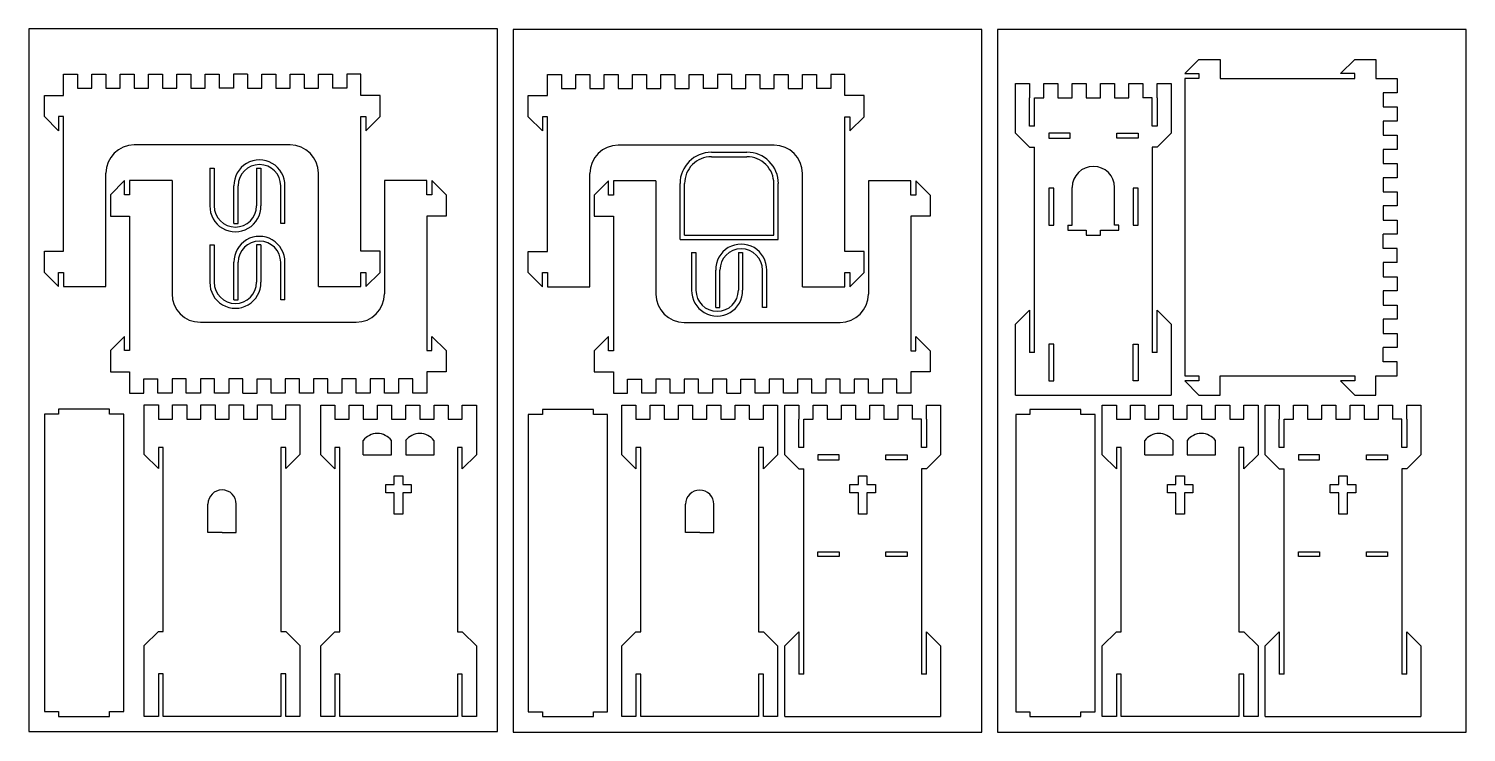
# Model space of a CAD drawing. Header units: millimetres. Extents: x 0 to 1840, y 0 to 1070.
# Drawn here: x 0 to 920, y 0 to 450 of the extents above; entities that cross this region are included whole.
import ezdxf

# ---------------------------------------------------------------- set-up
doc = ezdxf.new("R2010")
doc.units = ezdxf.units.MM
doc.layers.get('0').update_dxf_attribs({"color": 1})
doc.layers.add('Marco', color=5, linetype='Continuous')

msp = doc.modelspace()

# ---------------------------------------------------------------- linework, layer by layer
for p, q in [((748.88, 430.81), (739.82, 421.74)), ((748.88, 430.81), (762.48, 430.81)), ((762.48, 430.81), (762.48, 418.57)), ((848.61, 430.81), (839.54, 421.74)), ((848.61, 430.81), (862.21, 430.81)), ((862.21, 430.81), (862.21, 418.57)), ((22.24, 421.41), (31.3, 421.41)), ((22.24, 407.81), (22.24, 421.41)), ((31.3, 421.41), (31.3, 412.34)), ((40.37, 412.34), (40.37, 421.41)), ((40.37, 421.41), (49.44, 421.41)), ((49.44, 421.41), (49.44, 412.34)), ((58.5, 412.34), (58.5, 421.41)), ((58.5, 421.41), (67.57, 421.41)), ((67.57, 421.41), (67.57, 412.34)), ((76.63, 412.34), (76.63, 421.41)), ((76.63, 421.41), (85.7, 421.41)), ((85.7, 421.41), (85.7, 412.34)), ((94.76, 412.34), (94.76, 421.41)), ((94.76, 421.41), (103.83, 421.41)), ((103.83, 421.41), (103.83, 412.34)), ((112.9, 412.34), (112.9, 421.41)), ((112.9, 421.41), (121.96, 421.41)), ((121.96, 421.41), (121.96, 412.34)), ((131.03, 421.41), (131.03, 412.34)), ((140.09, 421.41), (131.03, 421.41)), ((140.09, 421.41), (140.09, 412.34)), ((149.16, 412.34), (149.16, 421.41)), ((149.16, 421.41), (158.22, 421.41)), ((158.22, 421.41), (158.22, 412.34)), ((167.29, 412.34), (167.29, 421.41)), ((167.29, 421.41), (176.36, 421.41)), ((176.36, 421.41), (176.36, 412.34)), ((185.42, 412.34), (185.42, 421.41)), ((185.42, 421.41), (194.49, 421.41)), ((194.49, 421.41), (194.49, 412.34)), ((212.62, 421.41), (203.55, 421.41)), ((203.55, 421.41), (203.55, 412.34)), ((212.62, 407.81), (212.62, 421.41)), ((331.96, 421.27), (341.02, 421.27)), ((331.96, 407.67), (331.96, 421.27)), ((341.02, 421.27), (341.02, 412.2)), ((350.09, 412.2), (350.09, 421.27)), ((350.09, 421.27), (359.16, 421.27)), ((359.16, 421.27), (359.16, 412.2)), ((368.22, 412.2), (368.22, 421.27)), ((368.22, 421.27), (377.29, 421.27)), ((377.29, 421.27), (377.29, 412.2)), ((386.35, 412.2), (386.35, 421.27)), ((386.35, 421.27), (395.42, 421.27)), ((395.42, 421.27), (395.42, 412.2)), ((404.48, 412.2), (404.48, 421.27)), ((404.48, 421.27), (413.55, 421.27)), ((413.55, 421.27), (413.55, 412.2)), ((422.62, 412.2), (422.62, 421.27)), ((422.62, 421.27), (431.68, 421.27)), ((431.68, 421.27), (431.68, 412.2)), ((440.75, 421.27), (440.75, 412.2)), ((449.81, 421.27), (440.75, 421.27)), ((449.81, 421.27), (449.81, 412.2)), ((458.88, 412.2), (458.88, 421.27)), ((458.88, 421.27), (467.94, 421.27)), ((467.94, 421.27), (467.94, 412.2)), ((477.01, 412.2), (477.01, 421.27)), ((477.01, 421.27), (486.08, 421.27)), ((486.08, 421.27), (486.08, 412.2)), ((495.14, 412.2), (495.14, 421.27)), ((495.14, 421.27), (504.21, 421.27)), ((504.21, 421.27), (504.21, 412.2)), ((522.34, 421.27), (513.27, 421.27)), ((513.27, 421.27), (513.27, 412.2)), ((522.34, 407.67), (522.34, 421.27)), ((631.51, 383.67), (631.51, 415.4)), ((631.51, 415.4), (640.58, 415.4)), ((640.58, 415.4), (640.58, 406.33)), ((649.64, 406.33), (649.64, 415.4)), ((649.64, 415.4), (658.71, 415.4)), ((658.71, 415.4), (658.71, 406.33)), ((667.77, 406.33), (667.77, 415.4)), ((667.77, 415.4), (676.84, 415.4)), ((676.84, 415.4), (676.84, 406.33)), ((685.9, 406.33), (685.9, 415.4)), ((685.9, 415.4), (694.97, 415.4)), ((694.97, 415.4), (694.97, 406.33)), ((704.04, 406.33), (704.04, 415.4)), ((704.04, 415.4), (713.1, 415.4)), ((713.1, 415.4), (713.1, 406.33)), ((722.17, 406.33), (722.17, 415.4)), ((722.17, 415.4), (731.23, 415.4)), ((731.23, 415.4), (731.23, 383.67)), ((739.82, 421.74), (748.88, 421.74)), ((748.88, 418.57), (739.82, 418.57)), ((739.82, 418.57), (739.82, 228.19)), ((748.88, 421.74), (748.88, 418.57)), ((762.48, 418.57), (848.61, 418.57)), ((848.61, 421.74), (839.54, 421.74)), ((848.61, 418.57), (848.61, 421.74)), ((862.21, 418.57), (875.8, 418.57)), ((875.8, 418.57), (875.8, 409.5)), ((10, 394.21), (10, 407.81)), ((10, 407.81), (22.24, 407.81)), ((31.3, 412.34), (40.37, 412.34)), ((49.44, 412.34), (58.5, 412.34)), ((67.57, 412.34), (76.63, 412.34)), ((85.7, 412.34), (94.76, 412.34)), ((103.83, 412.34), (112.9, 412.34)), ((131.03, 412.34), (121.96, 412.34)), ((140.09, 412.34), (149.16, 412.34)), ((158.22, 412.34), (167.29, 412.34)), ((176.36, 412.34), (185.42, 412.34)), ((203.55, 412.34), (194.49, 412.34)), ((224.86, 407.81), (212.62, 407.81)), ((224.86, 394.21), (224.86, 407.81)), ((319.72, 394.07), (319.72, 407.67)), ((319.72, 407.67), (331.96, 407.67)), ((341.02, 412.2), (350.09, 412.2)), ((359.16, 412.2), (368.22, 412.2)), ((377.29, 412.2), (386.35, 412.2)), ((395.42, 412.2), (404.48, 412.2)), ((413.55, 412.2), (422.62, 412.2)), ((440.75, 412.2), (431.68, 412.2)), ((449.81, 412.2), (458.88, 412.2)), ((467.94, 412.2), (477.01, 412.2)), ((486.08, 412.2), (495.14, 412.2)), ((513.27, 412.2), (504.21, 412.2)), ((534.58, 407.67), (522.34, 407.67)), ((534.58, 394.07), (534.58, 407.67)), ((640.58, 388.2), (640.58, 406.33)), ((643.75, 388.2), (643.75, 406.33)), ((643.75, 406.33), (649.64, 406.33)), ((658.71, 406.33), (667.77, 406.33)), ((676.84, 406.33), (685.9, 406.33)), ((694.97, 406.33), (704.04, 406.33)), ((718.99, 406.33), (713.1, 406.33)), ((718.99, 388.2), (718.99, 406.33)), ((722.17, 406.33), (722.17, 388.2)), ((875.8, 409.5), (866.74, 409.5)), ((866.74, 409.5), (866.74, 400.44)), ((866.74, 400.44), (875.8, 400.44)), ((875.8, 400.44), (875.8, 391.37)), ((10, 394.21), (19.07, 385.14)), ((22.24, 394.21), (19.07, 394.21)), ((19.07, 394.21), (19.07, 385.14)), ((22.24, 308.08), (22.24, 394.21)), ((212.62, 308.08), (212.62, 394.21)), ((212.62, 394.21), (215.79, 394.21)), ((215.79, 394.21), (215.79, 385.14)), ((224.86, 394.21), (215.79, 385.14)), ((319.72, 394.07), (328.79, 385.01)), ((331.96, 394.07), (328.79, 394.07)), ((328.79, 394.07), (328.79, 385.01)), ((331.96, 307.95), (331.96, 394.07)), ((522.34, 307.95), (522.34, 394.07)), ((522.34, 394.07), (525.51, 394.07)), ((525.51, 394.07), (525.51, 385.01)), ((534.58, 394.07), (525.51, 385.01)), ((643.75, 388.2), (640.58, 388.2)), ((722.17, 388.2), (718.99, 388.2)), ((875.8, 391.37), (866.74, 391.37)), ((866.74, 391.37), (866.74, 382.31)), ((631.51, 383.67), (640.58, 374.6)), ((652.81, 383.67), (652.81, 380.49)), ((666.41, 383.67), (652.81, 383.67)), ((652.81, 380.49), (666.41, 380.49)), ((666.41, 380.49), (666.41, 383.67)), ((696.33, 380.49), (696.33, 383.67)), ((696.33, 383.67), (709.93, 383.67)), ((709.93, 380.49), (696.33, 380.49)), ((709.93, 383.67), (709.93, 380.49)), ((731.23, 383.67), (722.17, 374.6)), ((866.74, 382.31), (875.8, 382.31)), ((875.8, 382.31), (875.8, 373.24)), ((167.29, 376.08), (67.57, 376.08)), ((477.01, 375.94), (377.29, 375.94)), ((436.91, 371.41), (459.64, 371.41)), ((436.91, 368.51), (459.64, 368.51)), ((640.58, 374.6), (643.75, 374.6)), ((643.75, 243.15), (643.75, 374.6)), ((722.17, 374.6), (718.99, 374.6)), ((718.99, 374.6), (718.99, 243.15)), ((875.8, 373.24), (866.74, 373.24)), ((866.74, 373.24), (866.74, 364.18)), ((115.92, 361.11), (115.92, 337.09)), ((115.92, 361.11), (118.64, 361.11)), ((118.64, 361.11), (118.64, 337.09)), ((145.84, 361.11), (145.84, 337.09)), ((145.84, 361.11), (148.56, 361.11)), ((148.56, 361.11), (148.56, 337.09)), ((866.74, 364.18), (875.8, 364.18)), ((875.8, 364.18), (875.8, 355.11)), ((49.44, 285.42), (49.44, 357.95)), ((52.25, 344.14), (61.32, 353.21)), ((61.32, 344.14), (61.32, 353.21)), ((64.49, 353.21), (64.49, 344.14)), ((91.69, 353.21), (64.49, 353.21)), ((91.69, 353.21), (91.69, 280.68)), ((131.31, 325.85), (131.31, 349.88)), ((134.03, 325.85), (134.03, 349.88)), ((161.23, 325.85), (161.23, 349.88)), ((163.95, 325.85), (163.95, 349.88)), ((185.42, 285.42), (185.42, 357.95)), ((254.87, 353.21), (227.67, 353.21)), ((227.67, 353.21), (227.67, 280.68)), ((254.87, 344.14), (254.87, 353.21)), ((267.11, 344.14), (258.04, 353.21)), ((258.04, 353.21), (258.04, 344.14)), ((359.16, 285.28), (359.16, 357.81)), ((361.97, 344.01), (371.04, 353.07)), ((371.04, 344.01), (371.04, 353.07)), ((374.21, 353.07), (374.21, 344.01)), ((401.41, 353.07), (374.21, 353.07)), ((401.41, 353.07), (401.41, 280.55)), ((416.82, 315.47), (416.8, 351.32)), ((419.72, 318.37), (419.72, 351.32)), ((476.83, 318.36), (476.83, 351.32)), ((479.73, 315.47), (479.73, 351.32)), ((495.14, 285.28), (495.14, 357.81)), ((564.59, 353.07), (537.39, 353.07)), ((537.39, 353.07), (537.39, 280.55)), ((564.59, 344.01), (564.59, 353.07)), ((576.83, 344.01), (567.76, 353.07)), ((567.76, 353.07), (567.76, 344.01)), ((875.8, 355.11), (866.74, 355.11)), ((866.74, 355.11), (866.74, 346.04)), ((52.25, 344.14), (52.25, 330.54)), ((64.49, 344.14), (61.32, 344.14)), ((258.04, 344.14), (254.87, 344.14)), ((267.11, 344.14), (267.11, 330.54)), ((361.97, 344.01), (361.97, 330.41)), ((374.21, 344.01), (371.04, 344.01)), ((567.76, 344.01), (564.59, 344.01)), ((576.83, 344.01), (576.83, 330.41)), ((655.99, 348.31), (652.81, 348.31)), ((652.81, 348.31), (652.81, 324.74)), ((655.99, 324.74), (655.99, 348.31)), ((667.77, 324.74), (667.77, 348.76)), ((694.97, 324.74), (694.97, 348.76)), ((709.93, 348.31), (706.76, 348.31)), ((706.76, 348.31), (706.76, 324.74)), ((709.93, 324.74), (709.93, 348.31)), ((866.74, 346.04), (875.8, 346.04)), ((875.8, 346.04), (875.8, 336.98)), ((875.8, 336.98), (866.74, 336.98)), ((866.74, 336.98), (866.74, 327.91)), ((52.25, 330.54), (64.49, 330.54)), ((64.49, 330.54), (64.49, 244.42)), ((131.31, 325.85), (134.03, 325.85)), ((163.95, 325.85), (161.23, 325.85)), ((267.11, 330.54), (254.87, 330.54)), ((254.87, 330.54), (254.87, 244.42)), ((361.97, 330.41), (374.21, 330.41)), ((374.21, 330.41), (374.21, 244.28)), ((576.83, 330.41), (564.59, 330.41)), ((564.59, 330.41), (564.59, 244.28)), ((652.81, 324.74), (655.99, 324.74)), ((665.05, 324.74), (665.05, 321.57)), ((665.05, 324.74), (667.77, 324.74)), ((697.69, 324.74), (694.97, 324.74)), ((697.69, 321.57), (697.69, 324.74)), ((706.76, 324.74), (709.93, 324.74)), ((866.74, 327.91), (875.8, 327.91)), ((875.8, 327.91), (875.8, 318.85)), ((416.82, 315.47), (479.73, 315.47)), ((419.72, 318.37), (476.83, 318.36)), ((665.05, 321.57), (676.84, 321.57)), ((676.84, 321.57), (676.84, 318.39)), ((676.84, 318.39), (685.9, 318.39)), ((685.9, 321.57), (697.69, 321.57)), ((685.9, 318.39), (685.9, 321.57)), ((866.74, 309.78), (866.74, 318.85)), ((875.8, 318.85), (866.74, 318.85)), ((10, 294.49), (10, 308.08)), ((10, 308.08), (22.24, 308.08)), ((115.92, 312.16), (115.92, 288.14)), ((115.92, 312.16), (118.64, 312.16)), ((118.64, 312.16), (118.64, 288.14)), ((148.56, 312.16), (145.84, 312.16)), ((145.84, 312.16), (145.84, 288.14)), ((148.56, 312.16), (148.56, 288.14)), ((224.86, 308.08), (212.62, 308.08)), ((224.86, 294.49), (224.86, 308.08)), ((319.72, 294.35), (319.72, 307.95)), ((319.72, 307.95), (331.96, 307.95)), ((424.26, 307.16), (424.26, 283.14)), ((424.26, 307.16), (426.98, 307.16)), ((426.98, 307.16), (426.98, 283.14)), ((454.18, 307.16), (454.18, 283.14)), ((454.18, 307.16), (456.9, 307.16)), ((456.9, 307.16), (456.9, 283.14)), ((534.58, 307.95), (522.34, 307.95)), ((534.58, 294.35), (534.58, 307.95)), ((875.8, 309.78), (866.74, 309.78)), ((875.8, 300.72), (875.8, 309.78)), ((10, 294.49), (19.07, 285.42)), ((19.07, 285.42), (19.07, 294.49)), ((19.07, 294.49), (22.24, 294.49)), ((22.24, 294.49), (22.24, 285.42)), ((131.31, 276.9), (131.31, 300.93)), ((134.03, 276.9), (134.03, 300.93)), ((161.23, 276.9), (161.23, 300.93)), ((163.95, 276.9), (163.95, 300.93)), ((212.62, 285.42), (212.62, 294.49)), ((212.62, 294.49), (215.79, 294.49)), ((215.79, 294.49), (215.79, 285.42)), ((224.86, 294.49), (215.79, 285.42)), ((439.65, 271.9), (439.65, 295.93)), ((442.37, 271.9), (442.37, 295.93)), ((469.57, 271.9), (469.57, 295.93)), ((472.29, 271.9), (472.29, 295.93)), ((875.8, 300.72), (866.74, 300.72)), ((866.74, 300.72), (866.74, 291.65)), ((22.24, 285.42), (49.44, 285.42)), ((185.42, 285.42), (212.62, 285.42)), ((319.72, 294.35), (328.79, 285.28)), ((328.79, 285.28), (328.79, 294.35)), ((328.79, 294.35), (331.96, 294.35)), ((331.96, 294.35), (331.96, 285.28)), ((331.96, 285.28), (359.16, 285.28)), ((495.14, 285.28), (522.34, 285.28)), ((522.34, 285.28), (522.34, 294.35)), ((522.34, 294.35), (525.51, 294.35)), ((525.51, 294.35), (525.51, 285.28)), ((534.58, 294.35), (525.51, 285.28)), ((866.74, 291.65), (875.8, 291.65)), ((875.8, 291.65), (875.8, 282.58)), ((131.31, 276.9), (134.03, 276.9)), ((163.95, 276.9), (161.23, 276.9)), ((875.8, 282.58), (866.74, 282.58)), ((866.74, 282.58), (866.74, 273.52)), ((439.65, 271.9), (442.37, 271.9)), ((472.29, 271.9), (469.57, 271.9)), ((640.58, 270.35), (631.51, 261.28)), ((640.58, 270.35), (640.58, 243.15)), ((722.17, 243.15), (722.17, 270.35)), ((722.17, 270.35), (731.23, 261.28)), ((866.74, 273.52), (875.8, 273.52)), ((875.8, 273.52), (875.8, 264.45)), ((109.82, 262.55), (209.54, 262.55)), ((419.54, 262.42), (519.26, 262.42)), ((631.51, 215.95), (631.51, 261.28)), ((731.23, 261.28), (731.23, 215.95)), ((875.8, 264.45), (866.74, 264.45)), ((866.74, 264.45), (866.74, 255.39)), ((52.25, 244.42), (61.32, 253.49)), ((61.32, 244.42), (61.32, 253.49)), ((258.04, 244.42), (258.04, 253.49)), ((267.11, 244.42), (258.04, 253.49)), ((361.97, 244.28), (371.04, 253.35)), ((371.04, 244.28), (371.04, 253.35)), ((567.76, 244.28), (567.76, 253.35)), ((576.83, 244.28), (567.76, 253.35)), ((655.99, 248.59), (652.81, 248.59)), ((652.81, 248.59), (652.81, 243.15)), ((655.99, 225.02), (655.99, 248.59)), ((706.76, 225.02), (706.76, 248.59)), ((706.76, 248.59), (709.93, 248.59)), ((709.93, 248.59), (709.93, 243.15)), ((866.74, 255.39), (875.8, 255.39)), ((875.8, 255.39), (875.8, 246.32)), ((52.25, 244.42), (52.25, 230.82)), ((64.49, 244.42), (61.32, 244.42)), ((254.87, 244.42), (258.04, 244.42)), ((267.11, 244.42), (267.11, 230.82)), ((361.97, 244.28), (361.97, 230.69)), ((374.21, 244.28), (371.04, 244.28)), ((564.59, 244.28), (567.76, 244.28)), ((576.83, 244.28), (576.83, 230.69)), ((643.75, 243.15), (640.58, 243.15)), ((652.81, 243.15), (652.81, 225.02)), ((709.93, 243.15), (709.93, 225.02)), ((722.17, 243.15), (718.99, 243.15)), ((866.74, 237.26), (866.74, 246.32)), ((875.8, 246.32), (866.74, 246.32)), ((52.25, 230.82), (64.49, 230.82)), ((64.49, 230.82), (64.49, 217.22)), ((267.11, 230.82), (254.87, 230.82)), ((254.87, 230.82), (254.87, 217.22)), ((361.97, 230.69), (374.21, 230.69)), ((374.21, 230.69), (374.21, 217.09)), ((576.83, 230.69), (564.59, 230.69)), ((564.59, 230.69), (564.59, 217.09)), ((875.8, 237.26), (866.74, 237.26)), ((875.8, 228.19), (875.8, 237.26)), ((73.56, 217.22), (73.56, 226.29)), ((73.56, 226.29), (82.62, 226.29)), ((82.62, 217.22), (82.62, 226.29)), ((100.75, 226.29), (91.69, 226.29)), ((91.69, 226.29), (91.69, 217.22)), ((100.75, 217.22), (100.75, 226.29)), ((118.88, 226.29), (109.82, 226.29)), ((109.82, 226.29), (109.82, 217.22)), ((118.88, 217.22), (118.88, 226.29)), ((137.02, 226.29), (127.95, 226.29)), ((127.95, 226.29), (127.95, 217.22)), ((137.02, 217.22), (137.02, 226.29)), ((146.08, 217.22), (146.08, 226.29)), ((146.08, 226.29), (155.15, 226.29)), ((155.15, 217.22), (155.15, 226.29)), ((173.28, 226.29), (164.21, 226.29)), ((164.21, 226.29), (164.21, 217.22)), ((173.28, 217.22), (173.28, 226.29)), ((191.41, 226.29), (182.34, 226.29)), ((182.34, 226.29), (182.34, 217.22)), ((191.41, 217.22), (191.41, 226.29)), ((209.54, 226.29), (200.48, 226.29)), ((200.48, 226.29), (200.48, 217.22)), ((209.54, 217.22), (209.54, 226.29)), ((227.67, 226.29), (218.61, 226.29)), ((218.61, 226.29), (218.61, 217.22)), ((227.67, 217.22), (227.67, 226.29)), ((245.8, 226.29), (236.74, 226.29)), ((236.74, 226.29), (236.74, 217.22)), ((245.8, 217.22), (245.8, 226.29)), ((383.28, 217.09), (383.28, 226.15)), ((383.28, 226.15), (392.34, 226.15)), ((392.34, 217.09), (392.34, 226.15)), ((410.47, 226.15), (401.41, 226.15)), ((401.41, 226.15), (401.41, 217.09)), ((410.47, 217.09), (410.47, 226.15)), ((428.6, 226.15), (419.54, 226.15)), ((419.54, 226.15), (419.54, 217.09)), ((428.6, 217.09), (428.6, 226.15)), ((446.74, 226.15), (437.67, 226.15)), ((437.67, 226.15), (437.67, 217.09)), ((446.74, 217.09), (446.74, 226.15)), ((455.8, 217.09), (455.8, 226.15)), ((455.8, 226.15), (464.87, 226.15)), ((464.87, 217.09), (464.87, 226.15)), ((483, 226.15), (473.93, 226.15)), ((473.93, 226.15), (473.93, 217.09)), ((483, 217.09), (483, 226.15)), ((501.13, 226.15), (492.06, 226.15)), ((492.06, 226.15), (492.06, 217.09)), ((501.13, 217.09), (501.13, 226.15)), ((519.26, 226.15), (510.19, 226.15)), ((510.19, 226.15), (510.19, 217.09)), ((519.26, 217.09), (519.26, 226.15)), ((537.39, 226.15), (528.33, 226.15)), ((528.33, 226.15), (528.33, 217.09)), ((537.39, 217.09), (537.39, 226.15)), ((555.52, 226.15), (546.46, 226.15)), ((546.46, 226.15), (546.46, 217.09)), ((555.52, 217.09), (555.52, 226.15)), ((652.81, 225.02), (655.99, 225.02)), ((709.93, 225.02), (706.76, 225.02)), ((739.82, 228.19), (748.88, 228.19)), ((748.88, 225.02), (739.82, 225.02)), ((748.88, 215.95), (739.82, 225.02)), ((748.88, 228.19), (748.88, 225.02)), ((762.48, 215.95), (762.48, 228.19)), ((762.48, 228.19), (848.61, 228.19)), ((848.61, 225.02), (839.54, 225.02)), ((848.61, 215.95), (839.54, 225.02)), ((848.61, 228.19), (848.61, 225.02)), ((862.21, 228.19), (875.8, 228.19)), ((862.21, 215.95), (862.21, 228.19)), ((64.49, 217.22), (73.56, 217.22)), ((91.69, 217.22), (82.62, 217.22)), ((109.82, 217.22), (100.75, 217.22)), ((127.95, 217.22), (118.88, 217.22)), ((137.02, 217.22), (146.08, 217.22)), ((164.21, 217.22), (155.15, 217.22)), ((182.34, 217.22), (173.28, 217.22)), ((200.48, 217.22), (191.41, 217.22)), ((218.61, 217.22), (209.54, 217.22)), ((236.74, 217.22), (227.67, 217.22)), ((254.87, 217.22), (245.8, 217.22)), ((374.21, 217.09), (383.28, 217.09)), ((401.41, 217.09), (392.34, 217.09)), ((419.54, 217.09), (410.47, 217.09)), ((437.67, 217.09), (428.6, 217.09)), ((446.74, 217.09), (455.8, 217.09)), ((473.93, 217.09), (464.87, 217.09)), ((492.06, 217.09), (483, 217.09)), ((510.19, 217.09), (501.13, 217.09)), ((528.33, 217.09), (519.26, 217.09)), ((546.46, 217.09), (537.39, 217.09)), ((564.59, 217.09), (555.52, 217.09)), ((631.51, 215.95), (731.23, 215.95)), ((748.88, 215.95), (762.48, 215.95)), ((848.61, 215.95), (862.21, 215.95)), ((10, 203.69), (10, 13.31)), ((19.07, 203.69), (10, 203.69)), ((51.7, 206.86), (19.07, 206.86)), ((19.07, 206.86), (19.07, 203.69)), ((51.7, 203.69), (51.7, 206.86)), ((60.77, 203.69), (51.7, 203.69)), ((60.77, 13.31), (60.77, 203.69)), ((73.88, 177.85), (73.88, 209.58)), ((73.88, 209.58), (82.95, 209.58)), ((82.95, 209.58), (82.95, 200.52)), ((92.01, 200.52), (92.01, 209.58)), ((92.01, 209.58), (101.08, 209.58)), ((101.08, 209.58), (101.08, 200.52)), ((110.14, 200.52), (110.14, 209.58)), ((110.14, 209.58), (119.21, 209.58)), ((119.21, 209.58), (119.21, 200.52)), ((128.27, 200.52), (128.27, 209.58)), ((128.27, 209.58), (137.34, 209.58)), ((137.34, 209.58), (137.34, 200.52)), ((146.41, 200.52), (146.41, 209.58)), ((146.41, 209.58), (155.47, 209.58)), ((155.47, 209.58), (155.47, 200.52)), ((164.54, 200.52), (164.54, 209.58)), ((164.54, 209.58), (173.6, 209.58)), ((173.6, 209.58), (173.6, 177.85)), ((186.83, 177.72), (186.83, 209.45)), ((186.83, 209.45), (195.9, 209.45)), ((195.9, 209.45), (195.9, 200.38)), ((204.96, 200.38), (204.96, 209.45)), ((204.96, 209.45), (214.03, 209.45)), ((214.03, 209.45), (214.03, 200.38)), ((223.1, 200.38), (223.1, 209.45)), ((223.1, 209.45), (232.16, 209.45)), ((232.16, 209.45), (232.16, 200.38)), ((241.23, 200.38), (241.23, 209.45)), ((241.23, 209.45), (250.29, 209.45)), ((250.29, 209.45), (250.29, 200.38)), ((259.36, 200.38), (259.36, 209.45)), ((259.36, 209.45), (268.42, 209.45)), ((268.42, 209.45), (268.42, 200.38)), ((277.49, 200.38), (277.49, 209.45)), ((277.49, 209.45), (286.56, 209.45)), ((286.56, 209.45), (286.56, 177.72)), ((319.72, 203.55), (319.72, 13.17)), ((328.79, 203.55), (319.72, 203.55)), ((361.42, 206.73), (328.79, 206.73)), ((328.79, 206.73), (328.79, 203.55)), ((361.42, 203.55), (361.42, 206.73)), ((370.49, 203.55), (361.42, 203.55)), ((370.49, 13.17), (370.49, 203.55)), ((379.55, 177.72), (379.55, 209.45)), ((379.55, 209.45), (388.62, 209.45)), ((388.62, 209.45), (388.62, 200.38)), ((397.68, 200.38), (397.68, 209.45)), ((397.68, 209.45), (406.75, 209.45)), ((406.75, 209.45), (406.75, 200.38)), ((415.82, 200.38), (415.82, 209.45)), ((415.82, 209.45), (424.88, 209.45)), ((424.88, 209.45), (424.88, 200.38)), ((433.95, 200.38), (433.95, 209.45)), ((433.95, 209.45), (443.01, 209.45)), ((443.01, 209.45), (443.01, 200.38)), ((452.08, 200.38), (452.08, 209.45)), ((452.08, 209.45), (461.14, 209.45)), ((461.14, 209.45), (461.14, 200.38)), ((470.21, 200.38), (470.21, 209.45)), ((470.21, 209.45), (479.28, 209.45)), ((479.28, 209.45), (479.28, 177.72)), ((483.81, 177.72), (483.81, 209.45)), ((483.81, 209.45), (492.87, 209.45)), ((492.87, 209.45), (492.87, 200.38)), ((501.94, 200.38), (501.94, 209.45)), ((501.94, 209.45), (511.01, 209.45)), ((511.01, 209.45), (511.01, 200.38)), ((520.07, 200.38), (520.07, 209.45)), ((520.07, 209.45), (529.14, 209.45)), ((529.14, 209.45), (529.14, 200.38)), ((538.2, 200.38), (538.2, 209.45)), ((538.2, 209.45), (547.27, 209.45)), ((547.27, 209.45), (547.27, 200.38)), ((556.33, 200.38), (556.33, 209.45)), ((556.33, 209.45), (565.4, 209.45)), ((565.4, 209.45), (565.4, 200.38)), ((574.47, 200.38), (574.47, 209.45)), ((574.47, 209.45), (583.53, 209.45)), ((583.53, 209.45), (583.53, 177.72)), ((631.69, 203.55), (631.69, 13.17)), ((640.76, 203.55), (631.69, 203.55)), ((673.4, 206.73), (640.76, 206.73)), ((640.76, 206.73), (640.76, 203.55)), ((673.4, 203.55), (673.4, 206.73)), ((682.46, 203.55), (673.4, 203.55)), ((682.46, 13.17), (682.46, 203.55)), ((687, 177.72), (687, 209.45)), ((687, 209.45), (696.06, 209.45)), ((696.06, 209.45), (696.06, 200.38)), ((705.13, 200.38), (705.13, 209.45)), ((705.13, 209.45), (714.19, 209.45)), ((714.19, 209.45), (714.19, 200.38)), ((723.26, 200.38), (723.26, 209.45)), ((723.26, 209.45), (732.32, 209.45)), ((732.32, 209.45), (732.32, 200.38)), ((741.39, 200.38), (741.39, 209.45)), ((741.39, 209.45), (750.46, 209.45)), ((750.46, 209.45), (750.46, 200.38)), ((759.52, 200.38), (759.52, 209.45)), ((759.52, 209.45), (768.59, 209.45)), ((768.59, 209.45), (768.59, 200.38)), ((777.65, 200.38), (777.65, 209.45)), ((777.65, 209.45), (786.72, 209.45)), ((786.72, 209.45), (786.72, 177.72)), ((791.25, 177.72), (791.25, 209.45)), ((791.25, 209.45), (800.32, 209.45)), ((800.32, 209.45), (800.32, 200.38)), ((809.38, 200.38), (809.38, 209.45)), ((809.38, 209.45), (818.45, 209.45)), ((818.45, 209.45), (818.45, 200.38)), ((827.51, 200.38), (827.51, 209.45)), ((827.51, 209.45), (836.58, 209.45)), ((836.58, 209.45), (836.58, 200.38)), ((845.65, 200.38), (845.65, 209.45)), ((845.65, 209.45), (854.71, 209.45)), ((854.71, 209.45), (854.71, 200.38)), ((863.78, 200.38), (863.78, 209.45)), ((863.78, 209.45), (872.84, 209.45)), ((872.84, 209.45), (872.84, 200.38)), ((881.91, 200.38), (881.91, 209.45)), ((881.91, 209.45), (890.97, 209.45)), ((890.97, 209.45), (890.97, 177.72)), ((82.95, 200.52), (92.01, 200.52)), ((101.08, 200.52), (110.14, 200.52)), ((119.21, 200.52), (128.27, 200.52)), ((137.34, 200.52), (146.41, 200.52)), ((155.47, 200.52), (164.54, 200.52)), ((195.9, 200.38), (204.96, 200.38)), ((214.03, 200.38), (223.1, 200.38)), ((232.16, 200.38), (241.23, 200.38)), ((250.29, 200.38), (259.36, 200.38)), ((268.42, 200.38), (277.49, 200.38)), ((388.62, 200.38), (397.68, 200.38)), ((406.75, 200.38), (415.82, 200.38)), ((424.88, 200.38), (433.95, 200.38)), ((443.01, 200.38), (452.08, 200.38)), ((461.14, 200.38), (470.21, 200.38)), ((492.87, 182.25), (492.87, 200.38)), ((496.05, 182.25), (496.05, 200.38)), ((496.05, 200.38), (501.94, 200.38)), ((511.01, 200.38), (520.07, 200.38)), ((529.14, 200.38), (538.2, 200.38)), ((547.27, 200.38), (556.33, 200.38)), ((571.29, 200.38), (565.4, 200.38)), ((571.29, 182.25), (571.29, 200.38)), ((574.47, 200.38), (574.47, 182.25)), ((696.06, 200.38), (705.13, 200.38)), ((714.19, 200.38), (723.26, 200.38)), ((732.32, 200.38), (741.39, 200.38)), ((750.46, 200.38), (759.52, 200.38)), ((768.59, 200.38), (777.65, 200.38)), ((800.32, 182.25), (800.32, 200.38)), ((803.49, 182.25), (803.49, 200.38)), ((803.49, 200.38), (809.38, 200.38)), ((818.45, 200.38), (827.51, 200.38)), ((836.58, 200.38), (845.65, 200.38)), ((854.71, 200.38), (863.78, 200.38)), ((878.74, 200.38), (872.84, 200.38)), ((878.74, 182.25), (878.74, 200.38)), ((881.91, 200.38), (881.91, 182.25)), ((214.03, 177.72), (214.03, 186.78)), ((232.16, 177.72), (232.16, 186.78)), ((241.23, 186.78), (241.23, 177.72)), ((259.36, 177.72), (259.36, 186.78)), ((714.19, 177.72), (714.19, 186.78)), ((732.32, 177.72), (732.32, 186.78)), ((741.39, 186.78), (741.39, 177.72)), ((759.52, 177.72), (759.52, 186.78)), ((73.88, 177.85), (82.95, 168.79)), ((86.12, 182.38), (82.95, 182.38)), ((82.95, 182.38), (82.95, 168.79)), ((86.12, 64.53), (86.12, 182.38)), ((164.54, 182.38), (161.36, 182.38)), ((161.36, 182.38), (161.36, 64.53)), ((164.54, 168.79), (164.54, 182.38)), ((173.6, 177.85), (164.54, 168.79)), ((186.83, 177.72), (195.9, 168.65)), ((199.07, 182.25), (195.9, 182.25)), ((195.9, 182.25), (195.9, 168.65)), ((199.07, 64.39), (199.07, 182.25)), ((214.03, 177.72), (232.16, 177.72)), ((241.23, 177.72), (259.36, 177.72)), ((277.49, 182.25), (274.32, 182.25)), ((274.32, 182.25), (274.32, 64.39)), ((277.49, 168.65), (277.49, 182.25)), ((286.56, 177.72), (277.49, 168.65)), ((379.55, 177.72), (388.62, 168.65)), ((391.79, 182.25), (388.62, 182.25)), ((388.62, 182.25), (388.62, 168.65)), ((391.79, 64.39), (391.79, 182.25)), ((470.21, 182.25), (467.04, 182.25)), ((467.04, 182.25), (467.04, 64.39)), ((470.21, 168.65), (470.21, 182.25)), ((479.28, 177.72), (470.21, 168.65)), ((483.81, 177.72), (492.87, 168.65)), ((496.05, 182.25), (492.87, 182.25)), ((505.11, 177.72), (505.11, 174.54)), ((518.71, 177.72), (505.11, 177.72)), ((518.71, 174.54), (518.71, 177.72)), ((548.63, 174.54), (548.63, 177.72)), ((548.63, 177.72), (562.23, 177.72)), ((562.23, 177.72), (562.23, 174.54)), ((574.47, 182.25), (571.29, 182.25)), ((583.53, 177.72), (574.47, 168.65)), ((687, 177.72), (696.06, 168.65)), ((699.23, 182.25), (696.06, 182.25)), ((696.06, 182.25), (696.06, 168.65)), ((699.23, 64.39), (699.23, 182.25)), ((714.19, 177.72), (732.32, 177.72)), ((741.39, 177.72), (759.52, 177.72)), ((777.65, 182.25), (774.48, 182.25)), ((774.48, 182.25), (774.48, 64.39)), ((777.65, 168.65), (777.65, 182.25)), ((786.72, 177.72), (777.65, 168.65)), ((791.25, 177.72), (800.32, 168.65)), ((803.49, 182.25), (800.32, 182.25)), ((812.56, 177.72), (812.56, 174.54)), ((826.15, 177.72), (812.56, 177.72)), ((826.15, 174.54), (826.15, 177.72)), ((856.07, 174.54), (856.07, 177.72)), ((856.07, 177.72), (869.67, 177.72)), ((869.67, 177.72), (869.67, 174.54)), ((881.91, 182.25), (878.74, 182.25)), ((890.97, 177.72), (881.91, 168.65)), ((492.87, 168.65), (496.05, 168.65)), ((496.05, 37.2), (496.05, 168.65)), ((505.11, 174.54), (518.71, 174.54)), ((562.23, 174.54), (548.63, 174.54)), ((574.47, 168.65), (571.29, 168.65)), ((571.29, 168.65), (571.29, 37.2)), ((800.32, 168.65), (803.49, 168.65)), ((803.49, 37.2), (803.49, 168.65)), ((812.56, 174.54), (826.15, 174.54)), ((869.67, 174.54), (856.07, 174.54)), ((881.91, 168.65), (878.74, 168.65)), ((878.74, 168.65), (878.74, 37.2)), ((228.54, 153.24), (228.54, 158.68)), ((228.54, 158.68), (233.97, 158.68)), ((233.97, 158.68), (233.97, 164.12)), ((233.97, 164.12), (236.69, 164.12)), ((236.69, 164.12), (239.41, 164.12)), ((239.41, 164.12), (239.41, 158.68)), ((239.41, 158.68), (244.85, 158.68)), ((244.85, 158.68), (244.85, 153.24)), ((525.51, 153.24), (525.51, 158.68)), ((525.51, 158.68), (530.95, 158.68)), ((530.95, 158.68), (530.95, 164.12)), ((530.95, 164.12), (533.67, 164.12)), ((533.67, 164.12), (536.39, 164.12)), ((536.39, 164.12), (536.39, 158.68)), ((536.39, 158.68), (541.83, 158.68)), ((541.83, 158.68), (541.83, 153.24)), ((728.7, 153.24), (728.7, 158.68)), ((728.7, 158.68), (734.14, 158.68)), ((734.14, 158.68), (734.14, 164.12)), ((734.14, 164.12), (736.86, 164.12)), ((736.86, 164.12), (739.58, 164.12)), ((739.58, 164.12), (739.58, 158.68)), ((739.58, 158.68), (745.02, 158.68)), ((745.02, 158.68), (745.02, 153.24)), ((832.95, 153.24), (832.95, 158.68)), ((832.95, 158.68), (838.39, 158.68)), ((838.39, 158.68), (838.39, 164.12)), ((838.39, 164.12), (841.11, 164.12)), ((841.11, 164.12), (843.83, 164.12)), ((843.83, 164.12), (843.83, 158.68)), ((843.83, 158.68), (849.27, 158.68)), ((849.27, 158.68), (849.27, 153.24)), ((233.97, 153.24), (228.54, 153.24)), ((233.97, 139.64), (233.97, 153.24)), ((244.85, 153.24), (239.41, 153.24)), ((239.41, 153.24), (239.41, 139.64)), ((530.95, 153.24), (525.51, 153.24)), ((530.95, 139.64), (530.95, 153.24)), ((541.83, 153.24), (536.39, 153.24)), ((536.39, 153.24), (536.39, 139.64)), ((734.14, 153.24), (728.7, 153.24)), ((734.14, 139.64), (734.14, 153.24)), ((745.02, 153.24), (739.58, 153.24)), ((739.58, 153.24), (739.58, 139.64)), ((838.39, 153.24), (832.95, 153.24)), ((838.39, 139.64), (838.39, 153.24)), ((849.27, 153.24), (843.83, 153.24)), ((843.83, 153.24), (843.83, 139.64)), ((114.68, 127.99), (114.68, 146.12)), ((132.81, 127.99), (132.81, 146.12)), ((239.41, 139.64), (233.97, 139.64)), ((420.35, 127.85), (420.35, 145.99)), ((438.48, 127.85), (438.48, 145.99)), ((536.39, 139.64), (530.95, 139.64)), ((739.58, 139.64), (734.14, 139.64)), ((843.83, 139.64), (838.39, 139.64)), ((123.74, 127.99), (114.68, 127.99)), ((123.74, 127.99), (132.81, 127.99)), ((429.41, 127.85), (420.35, 127.85)), ((429.41, 127.85), (438.48, 127.85)), ((505.11, 115.62), (518.71, 115.62)), ((505.11, 112.44), (505.11, 115.62)), ((518.71, 112.44), (505.11, 112.44)), ((518.71, 115.62), (518.71, 112.44)), ((548.63, 115.62), (562.23, 115.62)), ((548.63, 112.44), (548.63, 115.62)), ((562.23, 112.44), (548.63, 112.44)), ((562.23, 115.62), (562.23, 112.44)), ((812.56, 115.62), (826.15, 115.62)), ((812.56, 112.44), (812.56, 115.62)), ((826.15, 112.44), (812.56, 112.44)), ((826.15, 115.62), (826.15, 112.44)), ((856.07, 115.62), (869.67, 115.62)), ((856.07, 112.44), (856.07, 115.62)), ((869.67, 112.44), (856.07, 112.44)), ((869.67, 115.62), (869.67, 112.44)), ((82.95, 64.53), (73.88, 55.46)), ((82.95, 64.53), (86.12, 64.53)), ((161.36, 64.53), (164.54, 64.53)), ((164.54, 64.53), (173.6, 55.46)), ((73.88, 10.14), (73.88, 55.46)), ((173.6, 55.46), (173.6, 10.14)), ((195.9, 64.39), (186.83, 55.33)), ((186.83, 10), (186.83, 55.33)), ((195.9, 64.39), (199.07, 64.39)), ((274.32, 64.39), (277.49, 64.39)), ((277.49, 64.39), (286.56, 55.33)), ((286.56, 55.33), (286.56, 10)), ((388.62, 64.39), (379.55, 55.33)), ((379.55, 10), (379.55, 55.33)), ((388.62, 64.39), (391.79, 64.39)), ((467.04, 64.39), (470.21, 64.39)), ((470.21, 64.39), (479.28, 55.33)), ((479.28, 55.33), (479.28, 10)), ((492.87, 64.39), (483.81, 55.33)), ((483.81, 10), (483.81, 55.33)), ((492.87, 64.39), (492.87, 37.2)), ((574.47, 37.2), (574.47, 64.39)), ((574.47, 64.39), (583.53, 55.33)), ((583.53, 55.33), (583.53, 10)), ((696.06, 64.39), (687, 55.33)), ((687, 10), (687, 55.33)), ((696.06, 64.39), (699.23, 64.39)), ((774.48, 64.39), (777.65, 64.39)), ((777.65, 64.39), (786.72, 55.33)), ((786.72, 55.33), (786.72, 10)), ((800.32, 64.39), (791.25, 55.33)), ((791.25, 10), (791.25, 55.33)), ((800.32, 64.39), (800.32, 37.2)), ((881.91, 37.2), (881.91, 64.39)), ((881.91, 64.39), (890.97, 55.33)), ((890.97, 55.33), (890.97, 10)), ((86.12, 37.33), (82.95, 37.33)), ((82.95, 37.33), (82.95, 10.14)), ((86.12, 10.14), (86.12, 37.33)), ((164.54, 37.33), (161.36, 37.33)), ((161.36, 37.33), (161.36, 10.14)), ((164.54, 10.14), (164.54, 37.33)), ((199.07, 37.2), (195.9, 37.2)), ((195.9, 37.2), (195.9, 10)), ((199.07, 10), (199.07, 37.2)), ((277.49, 37.2), (274.32, 37.2)), ((274.32, 37.2), (274.32, 10)), ((277.49, 10), (277.49, 37.2)), ((391.79, 37.2), (388.62, 37.2)), ((388.62, 37.2), (388.62, 10)), ((391.79, 10), (391.79, 37.2)), ((470.21, 37.2), (467.04, 37.2)), ((467.04, 37.2), (467.04, 10)), ((470.21, 10), (470.21, 37.2)), ((496.05, 37.2), (492.87, 37.2)), ((574.47, 37.2), (571.29, 37.2)), ((699.23, 37.2), (696.06, 37.2)), ((696.06, 37.2), (696.06, 10)), ((699.23, 10), (699.23, 37.2)), ((777.65, 37.2), (774.48, 37.2)), ((774.48, 37.2), (774.48, 10)), ((777.65, 10), (777.65, 37.2)), ((803.49, 37.2), (800.32, 37.2)), ((881.91, 37.2), (878.74, 37.2)), ((10, 13.31), (19.07, 13.31)), ((19.07, 13.31), (19.07, 10.14)), ((19.07, 10.14), (51.7, 10.14)), ((51.7, 10.14), (51.7, 13.31)), ((51.7, 13.31), (60.77, 13.31)), ((82.95, 10.14), (73.88, 10.14)), ((161.36, 10.14), (86.12, 10.14)), ((173.6, 10.14), (164.54, 10.14)), ((195.9, 10), (186.83, 10)), ((274.32, 10), (199.07, 10)), ((286.56, 10), (277.49, 10)), ((319.72, 13.17), (328.79, 13.17)), ((328.79, 13.17), (328.79, 10)), ((328.79, 10), (361.42, 10)), ((361.42, 10), (361.42, 13.17)), ((361.42, 13.17), (370.49, 13.17)), ((388.62, 10), (379.55, 10)), ((467.04, 10), (391.79, 10)), ((479.28, 10), (470.21, 10)), ((483.81, 10), (583.53, 10)), ((631.69, 13.17), (640.76, 13.17)), ((640.76, 13.17), (640.76, 10)), ((640.76, 10), (673.4, 10)), ((673.4, 10), (673.4, 13.17)), ((673.4, 13.17), (682.46, 13.17)), ((696.06, 10), (687, 10)), ((774.48, 10), (699.23, 10)), ((786.72, 10), (777.65, 10)), ((791.25, 10), (890.97, 10))]:
    msp.add_line(p, q)
for centre, radius, start, end in [((67.57, 357.95), 18.13, 90, 180), ((167.29, 357.95), 18.13, 0, 90), ((377.29, 357.81), 18.13, 90, 180), ((436.95, 351.25), 20.15, 90.1228, 179.82452), ((436.84, 351.38), 17.13, 89.78802, 180.21198), ((459.73, 351.4), 20.01, 359.75956, 90.24044), ((459.71, 351.38), 17.13, 359.78802, 90.21198), ((477.01, 357.81), 18.13, 0, 90), ((147.63, 350.17), 16.32, 358.95715, 181.04285), ((147.63, 349.88), 13.6, 0, 180), ((681.37, 348.76), 13.6, 0, 180), ((132.24, 336.79), 16.32, 178.95715, 1.04285), ((132.24, 337.09), 13.6, 180, 0), ((147.63, 301.22), 16.32, 358.95715, 181.04285), ((147.63, 300.93), 13.6, 0, 180), ((455.97, 296.22), 16.32, 358.95715, 181.04285), ((455.97, 295.93), 13.6, 0, 180), ((132.24, 287.84), 16.32, 178.95715, 1.04285), ((132.24, 288.14), 13.6, 180, 0), ((109.82, 280.68), 18.13, 180, 270), ((209.54, 280.68), 18.13, 270, 360), ((419.54, 280.55), 18.13, 180, 270), ((440.58, 282.84), 16.32, 178.95715, 1.04285), ((440.58, 283.14), 13.6, 180, 0), ((519.26, 280.55), 18.13, 270, 360), ((223.1, 179.98), 11.33, 36.8699, 143.1301), ((250.29, 179.98), 11.33, 36.8699, 143.1301), ((723.26, 179.98), 11.33, 36.8699, 143.1301), ((750.46, 179.98), 11.33, 36.8699, 143.1301), ((123.74, 146.12), 9.07, 0, 180), ((429.41, 145.99), 9.07, 0, 180)]:
    msp.add_arc(centre, radius, start, end)
at = {"layer": 'Marco'}
for points in [[(300, 0.48), (300, 450.48), (0, 450.48), (0, 0.48)], [(610, 0), (610, 450), (310, 450), (310, 0)], [(920, 0), (920, 450), (620, 450), (620, 0)]]:
    msp.add_lwpolyline(points, close=True, dxfattribs=at)

doc.saveas('drawing.dxf')
